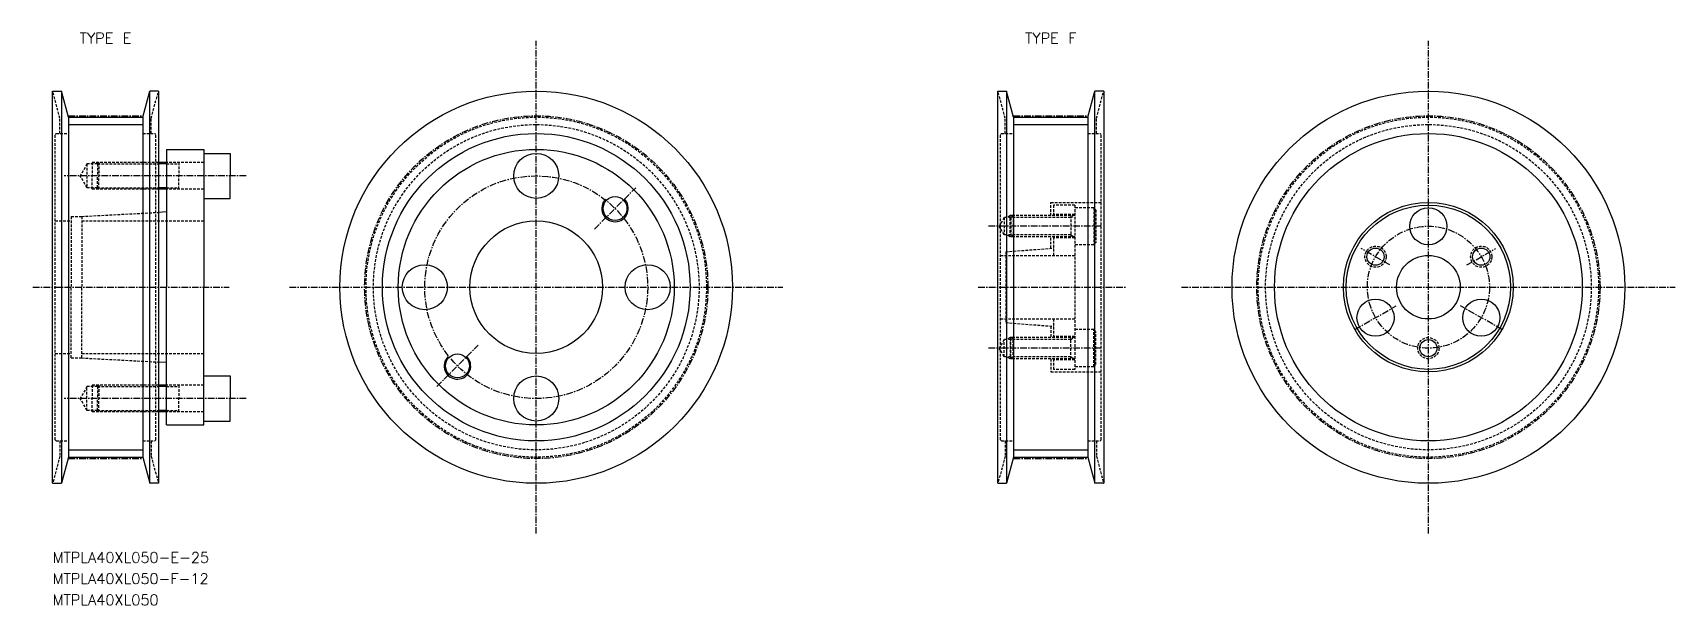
# Model space of a CAD drawing. Extents: x 8 to 318, y 52 to 160.
import ezdxf
from ezdxf.enums import TextEntityAlignment as Align

# ---------------------------------------------------------------- set-up
doc = ezdxf.new("R2010")
doc.units = 0
doc.linetypes.add('CENTER', pattern=[2, 1.25, -0.25, 0.25, -0.25])
doc.linetypes.add('DASHED', pattern=[0.75, 0.5, -0.25])
doc.layers.get('0').update_dxf_attribs({"linetype": 'CONTINUOUS'})
doc.layers.add('CENTER', color=1, linetype='CENTER')
doc.styles.add('MISUMI', font='txt.shx')

msp = doc.modelspace()

# ---------------------------------------------------------------- linework, layer by layer
at = {"color": 7, "linetype": 'CONTINUOUS'}
for p, q in [((12.14, 148.6), (13.8, 148.6)), ((12.14, 74.6), (12.14, 148.6)), ((15.12, 143.68), (13.8, 148.6)), ((13.8, 148.6), (13.8, 74.6)), ((29.12, 143.68), (30.43, 148.6)), ((32.09, 148.6), (30.43, 148.6)), ((30.43, 74.6), (30.43, 148.6)), ((32.09, 148.6), (32.09, 74.6)), ((190.28, 148.6), (191.93, 148.6)), ((190.28, 74.6), (190.28, 148.6)), ((193.25, 143.68), (191.93, 148.6)), ((191.93, 148.6), (191.93, 74.6)), ((207.25, 143.68), (208.57, 148.6)), ((210.22, 148.6), (208.57, 148.6)), ((208.57, 74.6), (208.57, 148.6)), ((210.22, 148.6), (210.22, 74.6)), ((15.12, 143.68), (15.12, 79.51)), ((15.12, 143.68), (29.12, 143.68)), ((29.12, 143.68), (29.12, 79.51)), ((193.25, 143.68), (193.25, 79.51)), ((193.25, 143.68), (207.25, 143.68)), ((207.25, 143.68), (207.25, 79.51)), ((33.62, 137.6), (40.62, 137.6)), ((33.62, 137.6), (33.62, 135.1)), ((40.62, 137.6), (40.62, 136.85)), ((40.62, 136.85), (45.62, 136.85)), ((40.62, 136.85), (40.62, 128.35)), ((45.62, 136.85), (45.62, 132.6)), ((33.62, 135.1), (32.09, 135.1)), ((33.62, 135.1), (33.62, 130.1)), ((33.62, 130.1), (32.09, 130.1)), ((33.62, 130.1), (33.62, 125.8)), ((45.62, 128.35), (45.62, 132.6)), ((40.62, 128.35), (45.62, 128.35)), ((40.62, 128.35), (40.62, 111.6)), ((33.62, 125.8), (32.09, 125.72)), ((33.62, 125.8), (33.62, 111.6)), ((33.62, 97.4), (33.62, 111.6)), ((40.62, 94.85), (40.62, 111.6)), ((33.62, 97.4), (32.09, 97.48)), ((33.62, 93.1), (33.62, 97.4)), ((33.62, 93.1), (32.09, 93.1)), ((33.62, 88.1), (33.62, 93.1)), ((40.62, 94.85), (45.62, 94.85)), ((40.62, 86.35), (40.62, 94.85)), ((45.62, 94.85), (45.62, 90.6)), ((45.62, 86.35), (45.62, 90.6)), ((33.62, 88.1), (32.09, 88.1)), ((33.62, 85.6), (33.62, 88.1)), ((33.62, 85.6), (40.62, 85.6)), ((40.62, 86.35), (45.62, 86.35)), ((40.62, 85.6), (40.62, 86.35)), ((15.12, 79.51), (13.8, 74.6)), ((15.12, 79.51), (29.12, 79.51)), ((29.12, 79.51), (30.43, 74.6)), ((193.25, 79.51), (191.93, 74.6)), ((193.25, 79.51), (207.25, 79.51)), ((207.25, 79.51), (208.57, 74.6)), ((12.14, 74.6), (13.8, 74.6)), ((32.09, 74.6), (30.43, 74.6)), ((190.28, 74.6), (191.93, 74.6)), ((210.22, 74.6), (208.57, 74.6))]:
    msp.add_line(p, q, dxfattribs=at)
at = {"color": 3, "linetype": 'DASHED'}
for p, q in [((13.52, 143.47), (12.14, 148.6)), ((30.72, 143.47), (32.09, 148.6)), ((191.65, 143.47), (190.28, 148.6)), ((208.85, 143.47), (210.22, 148.6)), ((13.52, 140.6), (13.52, 143.47)), ((30.72, 140.6), (30.72, 143.47)), ((191.65, 140.6), (191.65, 143.47)), ((208.85, 140.6), (208.85, 143.47)), ((12.62, 140.4), (12.82, 140.6)), ((12.62, 82.8), (12.62, 140.4)), ((12.82, 140.6), (15.12, 140.6)), ((29.12, 140.6), (31.42, 140.6)), ((31.42, 140.6), (31.62, 140.4)), ((31.62, 82.8), (31.62, 140.4)), ((190.75, 140.4), (190.95, 140.6)), ((190.75, 82.8), (190.75, 140.4)), ((190.95, 140.6), (193.25, 140.6)), ((207.25, 140.6), (209.55, 140.6)), ((209.55, 140.6), (209.75, 140.4)), ((209.75, 82.8), (209.75, 140.4)), ((18.62, 134.85), (17.32, 132.6)), ((18.62, 134.85), (18.62, 130.35)), ((20.62, 134.85), (18.62, 134.85)), ((19.62, 135.1), (19.62, 132.6)), ((20.87, 135.1), (19.62, 135.1)), ((20.87, 135.1), (20.62, 134.85)), ((20.62, 134.85), (32.09, 134.85)), ((20.62, 134.85), (20.62, 132.6)), ((32.09, 135.1), (20.87, 135.1)), ((20.87, 135.1), (20.87, 132.6)), ((40.62, 135.1), (33.62, 135.1)), ((33.62, 134.85), (35.95, 134.85)), ((35.95, 135.1), (35.95, 132.6)), ((18.62, 130.35), (17.32, 132.6)), ((20.62, 130.35), (18.62, 130.35)), ((19.62, 130.1), (19.62, 132.6)), ((20.87, 130.1), (19.62, 130.1)), ((20.62, 130.35), (20.62, 132.6)), ((20.62, 130.35), (32.09, 130.35)), ((20.87, 130.1), (20.62, 130.35)), ((20.87, 130.1), (20.87, 132.6)), ((32.09, 130.1), (20.87, 130.1)), ((33.62, 130.35), (35.95, 130.35)), ((40.62, 130.1), (33.62, 130.1)), ((35.95, 130.1), (35.95, 132.6)), ((200.25, 127.6), (209.75, 127.6)), ((200.25, 125.1), (200.25, 127.6)), ((204.75, 127.1), (200.75, 127.1)), ((200.75, 127.1), (200.75, 125.1)), ((204.75, 127.1), (204.75, 96.1)), ((12.62, 124.1), (15.62, 124.1)), ((15.62, 124.95), (15.62, 111.6)), ((15.62, 124.95), (17.62, 124.95)), ((17.62, 124.95), (32.09, 125.72)), ((17.62, 124.95), (17.62, 111.6)), ((17.62, 124.1), (40.62, 124.1)), ((191.46, 124.72), (190.53, 123.1)), ((191.46, 124.72), (191.46, 121.48)), ((192.75, 124.72), (191.46, 124.72)), ((192.57, 125.1), (191.91, 124.72)), ((192.57, 121.1), (192.57, 125.1)), ((193.13, 125.1), (192.57, 125.1)), ((192.75, 124.72), (193.13, 125.1)), ((204.05, 124.72), (192.75, 124.72)), ((192.75, 124.72), (192.75, 121.48)), ((204.75, 125.1), (193.13, 125.1)), ((193.13, 125.1), (193.13, 121.1)), ((204.75, 125.3), (200.75, 125.3)), ((204.05, 125.1), (204.05, 121.1)), ((204.05, 124.72), (204.71, 125.1)), ((208.35, 126.6), (204.75, 126.6)), ((208.35, 126.6), (208.35, 119.6)), ((208.35, 126.6), (208.75, 126.2)), ((208.75, 126.2), (208.75, 120)), ((191.46, 121.48), (190.53, 123.1)), ((192.75, 121.48), (191.46, 121.48)), ((192.57, 121.1), (191.91, 121.48)), ((193.13, 121.1), (192.57, 121.1)), ((204.05, 121.48), (192.75, 121.48)), ((193.13, 121.1), (192.75, 121.48)), ((204.75, 121.1), (193.13, 121.1)), ((200.25, 118.94), (200.25, 121.1)), ((200.75, 121.1), (200.75, 117.6)), ((204.75, 120.9), (200.75, 120.9)), ((204.05, 121.48), (204.71, 121.1)), ((191.75, 118.29), (200.75, 118.97)), ((191.75, 118.29), (191.75, 104.91)), ((208.35, 119.6), (204.75, 119.6)), ((208.35, 119.6), (208.75, 120)), ((190.75, 117.6), (204.75, 117.6)), ((15.62, 98.25), (15.62, 111.6)), ((17.62, 98.25), (17.62, 111.6)), ((190.75, 105.6), (204.75, 105.6)), ((200.75, 105.6), (200.75, 102.1)), ((191.75, 104.91), (200.75, 104.22)), ((200.25, 104.26), (200.25, 102.1)), ((204.75, 102.3), (200.75, 102.3)), ((208.35, 103.6), (204.75, 103.6)), ((208.35, 96.6), (208.35, 103.6)), ((208.35, 103.6), (208.75, 103.2)), ((208.75, 97), (208.75, 103.2)), ((12.62, 99.1), (15.62, 99.1)), ((17.62, 99.1), (40.62, 99.1)), ((191.46, 101.72), (190.53, 100.1)), ((191.46, 98.48), (190.53, 100.1)), ((191.46, 98.48), (191.46, 101.72)), ((192.75, 101.72), (191.46, 101.72)), ((192.57, 102.1), (191.91, 101.72)), ((192.57, 102.1), (192.57, 98.1)), ((193.13, 102.1), (192.57, 102.1)), ((193.13, 102.1), (192.75, 101.72)), ((204.05, 101.72), (192.75, 101.72)), ((192.75, 98.48), (192.75, 101.72)), ((204.75, 102.1), (193.13, 102.1)), ((193.13, 98.1), (193.13, 102.1)), ((204.05, 98.1), (204.05, 102.1)), ((204.05, 101.72), (204.71, 102.1)), ((15.62, 98.25), (17.62, 98.25)), ((17.62, 98.25), (32.09, 97.48)), ((192.75, 98.48), (191.46, 98.48)), ((192.57, 98.1), (191.91, 98.48)), ((193.13, 98.1), (192.57, 98.1)), ((204.05, 98.48), (192.75, 98.48)), ((192.75, 98.48), (193.13, 98.1)), ((204.75, 98.1), (193.13, 98.1)), ((200.25, 98.1), (200.25, 95.6)), ((200.75, 98.1), (200.75, 96.1)), ((204.75, 97.9), (200.75, 97.9)), ((204.75, 96.1), (200.75, 96.1)), ((204.05, 98.48), (204.71, 98.1)), ((208.35, 96.6), (204.75, 96.6)), ((208.35, 96.6), (208.75, 97)), ((20.87, 93.1), (19.62, 93.1)), ((19.62, 93.1), (19.62, 90.6)), ((20.87, 93.1), (20.62, 92.85)), ((32.09, 93.1), (20.87, 93.1)), ((20.87, 93.1), (20.87, 90.6)), ((40.62, 93.1), (33.62, 93.1)), ((35.95, 93.1), (35.95, 90.6)), ((200.25, 95.6), (209.75, 95.6)), ((18.62, 92.85), (17.32, 90.6)), ((18.62, 88.35), (17.32, 90.6)), ((20.62, 92.85), (18.62, 92.85)), ((18.62, 88.35), (18.62, 92.85)), ((19.62, 88.1), (19.62, 90.6)), ((20.62, 92.85), (32.09, 92.85)), ((20.62, 92.85), (20.62, 90.6)), ((20.62, 88.35), (20.62, 90.6)), ((20.87, 88.1), (20.87, 90.6)), ((33.62, 92.85), (35.95, 92.85)), ((35.95, 88.1), (35.95, 90.6)), ((20.62, 88.35), (18.62, 88.35)), ((20.87, 88.1), (19.62, 88.1)), ((20.62, 88.35), (32.09, 88.35)), ((20.87, 88.1), (20.62, 88.35)), ((32.09, 88.1), (20.87, 88.1)), ((33.62, 88.35), (35.95, 88.35)), ((40.62, 88.1), (33.62, 88.1)), ((12.82, 82.6), (12.62, 82.8)), ((12.82, 82.6), (15.12, 82.6)), ((13.52, 82.6), (13.52, 79.72)), ((29.12, 82.6), (31.42, 82.6)), ((30.72, 82.6), (30.72, 79.72)), ((31.42, 82.6), (31.62, 82.8)), ((190.95, 82.6), (190.75, 82.8)), ((190.95, 82.6), (193.25, 82.6)), ((191.65, 82.6), (191.65, 79.72)), ((207.25, 82.6), (209.55, 82.6)), ((208.85, 82.6), (208.85, 79.72)), ((209.55, 82.6), (209.75, 82.8)), ((13.52, 79.72), (12.14, 74.6)), ((30.72, 79.72), (32.09, 74.6)), ((191.65, 79.72), (190.28, 74.6)), ((208.85, 79.72), (210.22, 74.6))]:
    msp.add_line(p, q, dxfattribs=at)
at = {"color": 3, "linetype": 'CONTINUOUS'}
for p, q in [((15.12, 142.28), (29.12, 142.28)), ((193.25, 142.28), (207.25, 142.28)), ((15.12, 80.91), (29.12, 80.91)), ((193.25, 80.91), (207.25, 80.91))]:
    msp.add_line(p, q, dxfattribs=at)
at = {"color": 3}
for p, q in [((33.62, 134.85), (32.09, 134.85)), ((33.62, 130.35), (32.09, 130.35)), ((33.62, 92.85), (32.09, 92.85)), ((33.62, 88.35), (32.09, 88.35))]:
    msp.add_line(p, q, dxfattribs=at)
at = {"color": 7, "linetype": 'CONTINUOUS'}
for centre, radius in [((103.28, 111.6), 37), ((271.41, 111.6), 37), ((103.28, 111.6), 29), ((271.41, 111.6), 29), ((103.28, 111.6), 26), ((103.28, 111.6), 26), ((103.28, 132.6), 4.25), ((118.13, 126.45), 2.25), ((271.41, 111.6), 16), ((271.41, 111.6), 15.5), ((103.28, 111.6), 12.5), ((271.41, 123.1), 3.5), ((261.45, 117.35), 1.62), ((281.37, 117.35), 1.62), ((82.28, 111.6), 4.25), ((124.28, 111.6), 4.25), ((271.41, 111.6), 6), ((261.45, 105.85), 3.5), ((281.37, 105.85), 3.5), ((271.41, 100.1), 1.62), ((88.43, 96.75), 2.25), ((103.28, 90.6), 4.25)]:
    msp.add_circle(centre, radius, dxfattribs=at)
at = {"color": 3, "linetype": 'DASHED'}
for centre, radius in [((103.28, 111.6), 32.08), ((271.41, 111.6), 32.08), ((103.28, 111.6), 30.69), ((271.41, 111.6), 30.69), ((261.45, 117.35), 2), ((281.37, 117.35), 2), ((271.41, 100.1), 2)]:
    msp.add_circle(centre, radius, dxfattribs=at)
at = {"color": 3}
for centre in [(118.13, 126.45), (88.43, 96.75)]:
    msp.add_arc(centre, 2.5, 135, 47, dxfattribs=at)
at = {"layer": 'CENTER', "color": 1, "linetype": 'CENTER'}
for p, q in [((103.28, 65.1), (103.28, 158.1)), ((271.41, 65.1), (271.41, 158.1)), ((15.12, 143.94), (29.12, 143.94)), ((193.25, 143.94), (207.25, 143.94)), ((48.62, 132.6), (14.32, 132.6)), ((114.24, 122.56), (122.02, 130.34)), ((209.75, 123.1), (188.46, 123.1)), ((264.16, 115.79), (258.75, 118.91)), ((278.66, 115.79), (284.08, 118.91)), ((8.41, 111.6), (45.42, 111.6)), ((56.78, 111.6), (149.78, 111.6)), ((186.55, 111.6), (214.34, 111.6)), ((224.91, 111.6), (317.91, 111.6)), ((257.56, 103.6), (265.35, 108.1)), ((285.27, 103.6), (277.47, 108.1)), ((84.54, 92.86), (92.32, 100.64)), ((209.75, 100.1), (188.46, 100.1)), ((48.62, 90.6), (14.32, 90.6)), ((15.12, 79.26), (29.12, 79.26)), ((193.25, 79.26), (207.25, 79.26))]:
    msp.add_line(p, q, dxfattribs=at)
for centre, radius in [((103.28, 111.6), 32.34), ((271.41, 111.6), 32.34), ((103.28, 111.6), 21), ((271.41, 111.6), 11.5)]:
    msp.add_circle(centre, radius, dxfattribs=at)

# ---------------------------------------------------------------- texts
at = {"color": 7, "linetype": 'CONTINUOUS', "style": 'MISUMI'}
for s, p in [('TYPE E', (22.12, 158.6)), ('TYPE F', (200.25, 158.6))]:
    msp.add_text(s, height=2, dxfattribs=at).set_placement(p, align=Align.MIDDLE_CENTER)
for s, p in [('MTPLA40XL050-E-25', (12.14, 59.6)), ('MTPLA40XL050-F-12', (12.14, 55.6)), ('MTPLA40XL050', (12.14, 51.6))]:
    msp.add_text(s, height=2, dxfattribs=at).set_placement(p)

doc.saveas('drawing.dxf')
